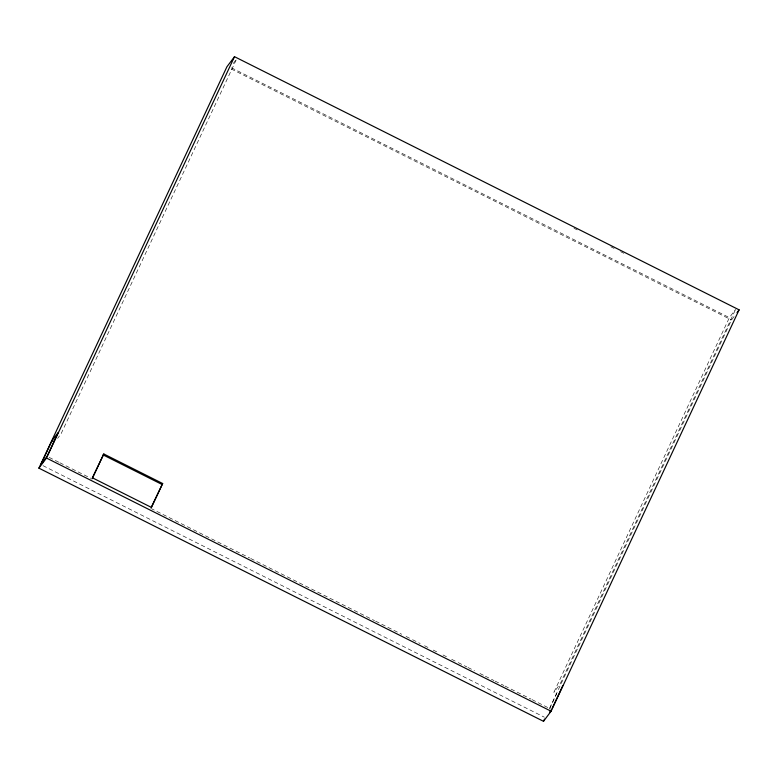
<?xml version="1.0" encoding="UTF-8"?>
<svg xmlns="http://www.w3.org/2000/svg" width="778" height="778" viewBox="0 0 778 778"><rect width="100%" height="100%" fill="white"/><g stroke="black" fill="none" stroke-linecap="round" stroke-linejoin="round"><path stroke-width="0.58" stroke-dasharray="3.89 2.92" d="M549.501 709.04L556.64 693.811L553.829 692.41L729.394 317.619L735.609 309.362M735.093 310.461L560.043 684.144L553.829 692.41M549.676 708.116L731.505 319.943L734.267 316.276M233.167 63.602L236.609 59.021L61.044 433.813L57.601 438.393M573.979 228.275L577.227 229.909M610.856 246.782L614.114 248.415M620.62 251.673L623.878 253.307M231.494 67.812L729.394 317.619M231.251 68.96L731.505 319.943M49.179 457.396L58.788 462.22M59.857 462.754L90.832 478.285M150.767 508.355L249.631 557.952M250.711 558.497L374.558 620.63M375.648 621.175L401.72 634.265M406.067 636.443L411.504 639.166M412.583 639.711L420.188 643.523M424.535 645.711L428.882 647.889M433.229 650.068L438.656 652.791M443.003 654.969L447.35 657.157M451.697 659.336L457.124 662.059M458.213 662.603L466.907 666.96M467.986 667.505L474.512 670.782M479.938 673.505L484.286 675.683M485.375 676.228L494.059 680.594M495.148 681.139L503.843 685.496M504.932 686.04L531.004 699.121M532.084 699.665L550.552 708.933M42.994 465.672L544.347 717.19"/><path stroke-width="1.17" d="M38.9 468.152L226.913 66.782L234.509 56.687L739.1 309.848L551.087 711.218L543.491 721.313L38.9 468.152L46.495 458.057L234.509 56.687M52.038 440.659L40.826 464.583L47.04 456.326L58.243 432.403L52.038 440.659L53.906 441.593M92.407 477.731L103.795 453.982L162.66 483.517L151.457 507.441L92.592 477.906L91.901 478.82M92.592 477.906L103.795 453.982M151.282 507.266L162.66 483.517M543.491 721.313L544.522 719.115M552.147 708.388L562.844 685.554M737.029 312.6L739.1 309.848M549.569 712.23L551.641 709.478M103.104 454.897L161.97 484.431M46.495 458.057L551.087 711.218"/></g></svg>
